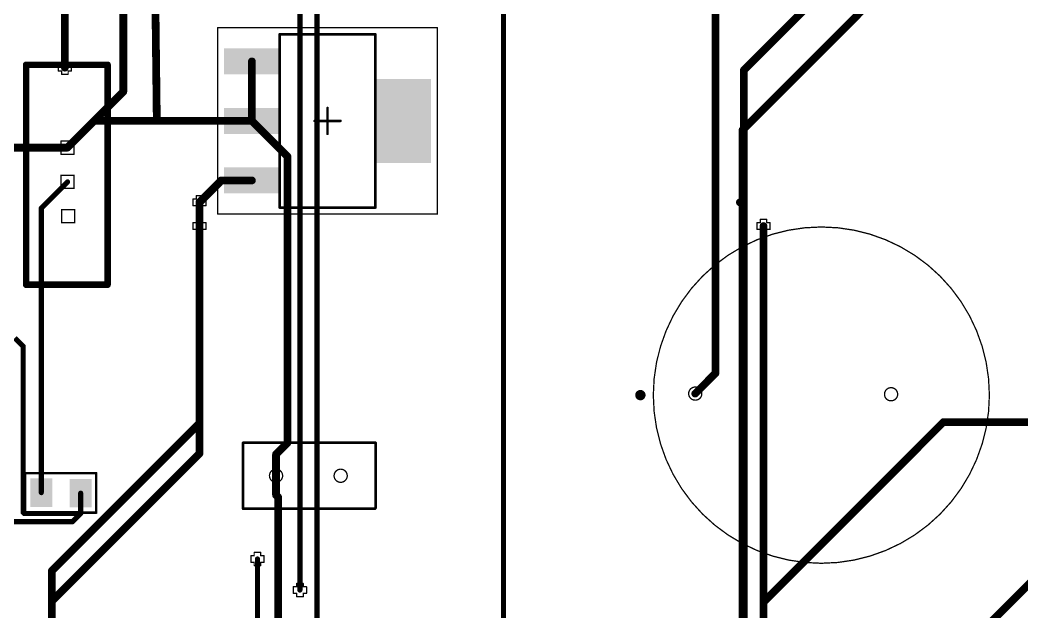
# Paper-space layout 'Лист1' of a CAD drawing. Header units: millimetres. Extents: x 20 to 579, y 6 to 381.
# Drawn here: x 127.23 to 165.99, y 289.05 to 311.93 of the extents above; entities that cross this region are included whole.
import ezdxf

# ---------------------------------------------------------------- set-up
doc = ezdxf.new("R2010")
doc.units = ezdxf.units.MM
for name, color, linetype in [('DrillDrawing', 1, 'Continuous'), ('Mechanical13', 56, 'Continuous'), ('Mechanical15', 56, 'Continuous'), ('Mechanical2', 216, 'Continuous'), ('TopLayer', 1, 'Continuous')]:
    doc.layers.add(name, color=color, linetype=linetype)

psp = doc.layouts.new('Лист1')

# ---------------------------------------------------------------- hatches: boundary and pattern name
at = {"layer": 'TopLayer'}
for points in [[(135.127, 309.836), (135.127, 310.836), (137.277, 310.836), (137.277, 309.836)], [(140.977, 306.411), (140.977, 309.661), (143.127, 309.661), (143.127, 306.411)], [(135.127, 307.536), (135.127, 308.536), (137.277, 308.536), (137.277, 307.536)], [(135.127, 305.236), (135.127, 306.236), (137.277, 306.236), (137.277, 305.236)], [(128.478, 294.218), (128.478, 293.118), (127.628, 293.118), (127.628, 294.218)], [(130.003, 294.193), (130.003, 293.093), (129.153, 293.093), (129.153, 294.193)]]:
    psp.add_hatch(color=256, dxfattribs=at).paths.add_polyline_path(points)

# ---------------------------------------------------------------- linework, layer by layer
at = {"layer": 'DrillDrawing', "const_width": 0.0508}
for points in [[(128.713, 309.967), (128.713, 310.221)], [(128.713, 310.221), (128.84, 310.221)], [(128.84, 310.221), (128.84, 310.348)], [(128.84, 310.348), (129.094, 310.348)], [(129.094, 310.221), (129.094, 310.348)], [(129.094, 310.221), (129.221, 310.221)], [(129.221, 309.967), (129.221, 310.221)], [(128.713, 309.967), (128.84, 309.967)], [(128.84, 309.84), (128.84, 309.967)], [(128.84, 309.84), (129.094, 309.84)], [(129.094, 309.967), (129.221, 309.967)], [(129.094, 309.84), (129.094, 309.967)], [(128.815, 307.257), (129.323, 307.257)], [(128.815, 306.749), (128.815, 307.257)], [(129.323, 306.749), (129.323, 307.257)], [(128.815, 306.749), (129.323, 306.749)], [(128.815, 305.933), (129.323, 305.933)], [(128.815, 305.425), (128.815, 305.933)], [(129.323, 305.425), (129.323, 305.933)], [(128.815, 305.425), (129.323, 305.425)], [(133.92, 304.76), (133.92, 305.014)], [(133.92, 305.014), (134.047, 305.014)], [(134.047, 305.014), (134.047, 305.141)], [(134.047, 305.141), (134.301, 305.141)], [(134.301, 305.014), (134.301, 305.141)], [(134.301, 305.014), (134.428, 305.014)], [(134.428, 304.76), (134.428, 305.014)], [(128.84, 304.607), (129.348, 304.607)], [(128.84, 304.099), (128.84, 304.607)], [(129.348, 304.099), (129.348, 304.607)], [(133.92, 304.76), (134.047, 304.76)], [(134.047, 304.633), (134.047, 304.76)], [(134.047, 304.633), (134.301, 304.633)], [(134.301, 304.76), (134.428, 304.76)], [(134.301, 304.633), (134.301, 304.76)], [(134.047, 304.099), (134.047, 304.226)], [(134.047, 304.226), (134.301, 304.226)], [(134.301, 304.099), (134.301, 304.226)], [(155.865, 304.099), (155.865, 304.226)], [(155.865, 304.226), (156.119, 304.226)], [(156.119, 304.099), (156.119, 304.226)], [(128.84, 304.099), (129.348, 304.099)], [(133.92, 303.845), (133.92, 304.099)], [(133.92, 304.099), (134.047, 304.099)], [(133.92, 303.845), (134.047, 303.845)], [(134.047, 303.718), (134.047, 303.845)], [(134.301, 304.099), (134.428, 304.099)], [(134.301, 303.845), (134.428, 303.845)], [(134.301, 303.718), (134.301, 303.845)], [(134.428, 303.845), (134.428, 304.099)], [(155.738, 303.845), (155.738, 304.099)], [(155.738, 304.099), (155.865, 304.099)], [(155.738, 303.845), (155.865, 303.845)], [(155.865, 303.718), (155.865, 303.845)], [(156.119, 304.099), (156.246, 304.099)], [(156.119, 303.845), (156.246, 303.845)], [(156.119, 303.718), (156.119, 303.845)], [(156.246, 303.845), (156.246, 304.099)], [(134.047, 303.718), (134.301, 303.718)], [(155.865, 303.718), (156.119, 303.718)], [(136.162, 290.974), (136.162, 291.228)], [(136.162, 291.228), (136.289, 291.228)], [(136.289, 291.228), (136.289, 291.355)], [(136.289, 291.355), (136.543, 291.355)], [(136.543, 291.228), (136.543, 291.355)], [(136.543, 291.228), (136.67, 291.228)], [(136.67, 290.974), (136.67, 291.228)], [(136.162, 290.974), (136.289, 290.974)], [(136.289, 290.847), (136.289, 290.974)], [(136.289, 290.847), (136.543, 290.847)], [(136.543, 290.974), (136.67, 290.974)], [(136.543, 290.847), (136.543, 290.974)], [(137.806, 289.774), (137.806, 290.028)], [(137.806, 290.028), (137.933, 290.028)], [(137.933, 290.028), (137.933, 290.155)], [(137.933, 290.155), (138.187, 290.155)], [(138.187, 290.028), (138.187, 290.155)], [(138.187, 290.028), (138.314, 290.028)], [(138.314, 289.774), (138.314, 290.028)], [(137.806, 289.774), (137.933, 289.774)], [(137.933, 289.647), (137.933, 289.774)], [(137.933, 289.647), (138.187, 289.647)], [(138.187, 289.774), (138.314, 289.774)], [(138.187, 289.647), (138.187, 289.774)]]:
    psp.add_lwpolyline(points, dxfattribs=at)
at = {"layer": 'DrillDrawing'}
for points, const_width in [([(128.7, 310.221, 1), (128.725, 310.221, 1)], 0.0254), ([(128.7, 310.221, 1), (128.725, 310.221, 1)], 0.0254), ([(128.827, 310.348, 1), (128.852, 310.348, 1)], 0.0254), ([(128.827, 310.348, 1), (128.852, 310.348, 1)], 0.0254), ([(128.827, 310.221, 1), (128.852, 310.221, 1)], 0.0254), ([(128.827, 310.221, 1), (128.852, 310.221, 1)], 0.0254), ([(129.081, 310.348, 1), (129.106, 310.348, 1)], 0.0254), ([(129.081, 310.348, 1), (129.106, 310.348, 1)], 0.0254), ([(129.081, 310.221, 1), (129.106, 310.221, 1)], 0.0254), ([(129.081, 310.221, 1), (129.106, 310.221, 1)], 0.0254), ([(129.208, 310.221, 1), (129.233, 310.221, 1)], 0.0254), ([(129.208, 310.221, 1), (129.233, 310.221, 1)], 0.0254), ([(128.7, 309.967, 1), (128.725, 309.967, 1)], 0.0254), ([(128.7, 309.967, 1), (128.725, 309.967, 1)], 0.0254), ([(128.827, 309.967, 1), (128.852, 309.967, 1)], 0.0254), ([(128.827, 309.967, 1), (128.852, 309.967, 1)], 0.0254), ([(128.827, 309.84, 1), (128.852, 309.84, 1)], 0.0254), ([(128.827, 309.84, 1), (128.852, 309.84, 1)], 0.0254), ([(129.081, 309.967, 1), (129.106, 309.967, 1)], 0.0254), ([(129.081, 309.967, 1), (129.106, 309.967, 1)], 0.0254), ([(129.081, 309.84, 1), (129.106, 309.84, 1)], 0.0254), ([(129.081, 309.84, 1), (129.106, 309.84, 1)], 0.0254), ([(129.208, 309.967, 1), (129.233, 309.967, 1)], 0.0254), ([(129.208, 309.967, 1), (129.233, 309.967, 1)], 0.0254), ([(128.802, 307.257, 1), (128.827, 307.257, 1)], 0.0254), ([(128.802, 307.257, 1), (128.827, 307.257, 1)], 0.0254), ([(129.31, 307.257, 1), (129.335, 307.257, 1)], 0.0254), ([(129.31, 307.257, 1), (129.335, 307.257, 1)], 0.0254), ([(128.802, 306.749, 1), (128.827, 306.749, 1)], 0.0254), ([(128.802, 306.749, 1), (128.827, 306.749, 1)], 0.0254), ([(129.31, 306.749, 1), (129.335, 306.749, 1)], 0.0254), ([(129.31, 306.749, 1), (129.335, 306.749, 1)], 0.0254), ([(128.802, 305.933, 1), (128.827, 305.933, 1)], 0.0254), ([(128.802, 305.933, 1), (128.827, 305.933, 1)], 0.0254), ([(129.31, 305.933, 1), (129.335, 305.933, 1)], 0.0254), ([(129.31, 305.933, 1), (129.335, 305.933, 1)], 0.0254), ([(128.802, 305.425, 1), (128.827, 305.425, 1)], 0.0254), ([(128.802, 305.425, 1), (128.827, 305.425, 1)], 0.0254), ([(129.31, 305.425, 1), (129.335, 305.425, 1)], 0.0254), ([(129.31, 305.425, 1), (129.335, 305.425, 1)], 0.0254), ([(133.907, 305.014, 1), (133.932, 305.014, 1)], 0.0254), ([(133.907, 305.014, 1), (133.932, 305.014, 1)], 0.0254), ([(134.034, 305.141, 1), (134.059, 305.141, 1)], 0.0254), ([(134.034, 305.141, 1), (134.059, 305.141, 1)], 0.0254), ([(134.034, 305.014, 1), (134.059, 305.014, 1)], 0.0254), ([(134.034, 305.014, 1), (134.059, 305.014, 1)], 0.0254), ([(134.288, 305.141, 1), (134.313, 305.141, 1)], 0.0254), ([(134.288, 305.141, 1), (134.313, 305.141, 1)], 0.0254), ([(134.288, 305.014, 1), (134.313, 305.014, 1)], 0.0254), ([(134.288, 305.014, 1), (134.313, 305.014, 1)], 0.0254), ([(134.415, 305.014, 1), (134.44, 305.014, 1)], 0.0254), ([(134.415, 305.014, 1), (134.44, 305.014, 1)], 0.0254), ([(128.827, 304.607, 1), (128.852, 304.607, 1)], 0.0254), ([(128.827, 304.607, 1), (128.852, 304.607, 1)], 0.0254), ([(129.335, 304.607, 1), (129.36, 304.607, 1)], 0.0254), ([(129.335, 304.607, 1), (129.36, 304.607, 1)], 0.0254), ([(133.907, 304.76, 1), (133.932, 304.76, 1)], 0.0254), ([(133.907, 304.76, 1), (133.932, 304.76, 1)], 0.0254), ([(134.034, 304.76, 1), (134.059, 304.76, 1)], 0.0254), ([(134.034, 304.76, 1), (134.059, 304.76, 1)], 0.0254), ([(134.034, 304.633, 1), (134.059, 304.633, 1)], 0.0254), ([(134.034, 304.633, 1), (134.059, 304.633, 1)], 0.0254), ([(134.288, 304.76, 1), (134.313, 304.76, 1)], 0.0254), ([(134.288, 304.76, 1), (134.313, 304.76, 1)], 0.0254), ([(134.288, 304.633, 1), (134.313, 304.633, 1)], 0.0254), ([(134.288, 304.633, 1), (134.313, 304.633, 1)], 0.0254), ([(134.415, 304.76, 1), (134.44, 304.76, 1)], 0.0254), ([(134.415, 304.76, 1), (134.44, 304.76, 1)], 0.0254), ([(134.034, 304.226, 1), (134.059, 304.226, 1)], 0.0254), ([(134.034, 304.226, 1), (134.059, 304.226, 1)], 0.0254), ([(134.288, 304.226, 1), (134.313, 304.226, 1)], 0.0254), ([(134.288, 304.226, 1), (134.313, 304.226, 1)], 0.0254), ([(155.853, 304.226, 1), (155.878, 304.226, 1)], 0.0254), ([(155.853, 304.226, 1), (155.878, 304.226, 1)], 0.0254), ([(156.107, 304.226, 1), (156.132, 304.226, 1)], 0.0254), ([(156.107, 304.226, 1), (156.132, 304.226, 1)], 0.0254), ([(128.827, 304.099, 1), (128.852, 304.099, 1)], 0.0254), ([(128.827, 304.099, 1), (128.852, 304.099, 1)], 0.0254), ([(129.335, 304.099, 1), (129.36, 304.099, 1)], 0.0254), ([(129.335, 304.099, 1), (129.36, 304.099, 1)], 0.0254), ([(133.907, 304.099, 1), (133.932, 304.099, 1)], 0.0254), ([(133.907, 304.099, 1), (133.932, 304.099, 1)], 0.0254), ([(133.907, 303.845, 1), (133.932, 303.845, 1)], 0.0254), ([(133.907, 303.845, 1), (133.932, 303.845, 1)], 0.0254), ([(134.034, 304.099, 1), (134.059, 304.099, 1)], 0.0254), ([(134.034, 304.099, 1), (134.059, 304.099, 1)], 0.0254), ([(134.034, 303.845, 1), (134.059, 303.845, 1)], 0.0254), ([(134.034, 303.845, 1), (134.059, 303.845, 1)], 0.0254), ([(134.288, 304.099, 1), (134.313, 304.099, 1)], 0.0254), ([(134.288, 304.099, 1), (134.313, 304.099, 1)], 0.0254), ([(134.288, 303.845, 1), (134.313, 303.845, 1)], 0.0254), ([(134.288, 303.845, 1), (134.313, 303.845, 1)], 0.0254), ([(134.415, 304.099, 1), (134.44, 304.099, 1)], 0.0254), ([(134.415, 304.099, 1), (134.44, 304.099, 1)], 0.0254), ([(134.415, 303.845, 1), (134.44, 303.845, 1)], 0.0254), ([(134.415, 303.845, 1), (134.44, 303.845, 1)], 0.0254), ([(155.726, 304.099, 1), (155.751, 304.099, 1)], 0.0254), ([(155.726, 304.099, 1), (155.751, 304.099, 1)], 0.0254), ([(155.726, 303.845, 1), (155.751, 303.845, 1)], 0.0254), ([(155.726, 303.845, 1), (155.751, 303.845, 1)], 0.0254), ([(155.853, 304.099, 1), (155.878, 304.099, 1)], 0.0254), ([(155.853, 304.099, 1), (155.878, 304.099, 1)], 0.0254), ([(155.853, 303.845, 1), (155.878, 303.845, 1)], 0.0254), ([(155.853, 303.845, 1), (155.878, 303.845, 1)], 0.0254), ([(156.107, 304.099, 1), (156.132, 304.099, 1)], 0.0254), ([(156.107, 304.099, 1), (156.132, 304.099, 1)], 0.0254), ([(156.107, 303.845, 1), (156.132, 303.845, 1)], 0.0254), ([(156.107, 303.845, 1), (156.132, 303.845, 1)], 0.0254), ([(156.234, 304.099, 1), (156.259, 304.099, 1)], 0.0254), ([(156.234, 304.099, 1), (156.259, 304.099, 1)], 0.0254), ([(156.234, 303.845, 1), (156.259, 303.845, 1)], 0.0254), ([(156.234, 303.845, 1), (156.259, 303.845, 1)], 0.0254), ([(134.034, 303.718, 1), (134.059, 303.718, 1)], 0.0254), ([(134.034, 303.718, 1), (134.059, 303.718, 1)], 0.0254), ([(134.288, 303.718, 1), (134.313, 303.718, 1)], 0.0254), ([(134.288, 303.718, 1), (134.313, 303.718, 1)], 0.0254), ([(155.853, 303.718, 1), (155.878, 303.718, 1)], 0.0254), ([(155.853, 303.718, 1), (155.878, 303.718, 1)], 0.0254), ([(156.107, 303.718, 1), (156.132, 303.718, 1)], 0.0254), ([(156.107, 303.718, 1), (156.132, 303.718, 1)], 0.0254), ([(153.605, 297.495, 1), (153.097, 297.495, 1)], 0.0508), ([(161.18, 297.47, 1), (160.672, 297.47, 1)], 0.0508), ([(153.084, 297.495, 1), (153.109, 297.495, 1)], 0.0254), ([(153.592, 297.495, 1), (153.617, 297.495, 1)], 0.0254), ([(160.659, 297.47, 1), (160.684, 297.47, 1)], 0.0254), ([(161.167, 297.47, 1), (161.192, 297.47, 1)], 0.0254), ([(137.389, 294.32, 1), (136.881, 294.32, 1)], 0.0508), ([(139.889, 294.32, 1), (139.381, 294.32, 1)], 0.0508), ([(136.868, 294.32, 1), (136.893, 294.32, 1)], 0.0254), ([(137.376, 294.32, 1), (137.401, 294.32, 1)], 0.0254), ([(139.368, 294.32, 1), (139.393, 294.32, 1)], 0.0254), ([(139.876, 294.32, 1), (139.901, 294.32, 1)], 0.0254), ([(136.149, 291.228, 1), (136.174, 291.228, 1)], 0.0254), ([(136.149, 291.228, 1), (136.174, 291.228, 1)], 0.0254), ([(136.276, 291.355, 1), (136.301, 291.355, 1)], 0.0254), ([(136.276, 291.355, 1), (136.301, 291.355, 1)], 0.0254), ([(136.276, 291.228, 1), (136.301, 291.228, 1)], 0.0254), ([(136.276, 291.228, 1), (136.301, 291.228, 1)], 0.0254), ([(136.53, 291.355, 1), (136.555, 291.355, 1)], 0.0254), ([(136.53, 291.355, 1), (136.555, 291.355, 1)], 0.0254), ([(136.53, 291.228, 1), (136.555, 291.228, 1)], 0.0254), ([(136.53, 291.228, 1), (136.555, 291.228, 1)], 0.0254), ([(136.657, 291.228, 1), (136.682, 291.228, 1)], 0.0254), ([(136.657, 291.228, 1), (136.682, 291.228, 1)], 0.0254), ([(136.149, 290.974, 1), (136.174, 290.974, 1)], 0.0254), ([(136.149, 290.974, 1), (136.174, 290.974, 1)], 0.0254), ([(136.276, 290.974, 1), (136.301, 290.974, 1)], 0.0254), ([(136.276, 290.974, 1), (136.301, 290.974, 1)], 0.0254), ([(136.276, 290.847, 1), (136.301, 290.847, 1)], 0.0254), ([(136.276, 290.847, 1), (136.301, 290.847, 1)], 0.0254), ([(136.53, 290.974, 1), (136.555, 290.974, 1)], 0.0254), ([(136.53, 290.974, 1), (136.555, 290.974, 1)], 0.0254), ([(136.53, 290.847, 1), (136.555, 290.847, 1)], 0.0254), ([(136.53, 290.847, 1), (136.555, 290.847, 1)], 0.0254), ([(136.657, 290.974, 1), (136.682, 290.974, 1)], 0.0254), ([(136.657, 290.974, 1), (136.682, 290.974, 1)], 0.0254), ([(137.793, 290.028, 1), (137.819, 290.028, 1)], 0.0254), ([(137.793, 290.028, 1), (137.819, 290.028, 1)], 0.0254), ([(137.92, 290.155, 1), (137.946, 290.155, 1)], 0.0254), ([(137.92, 290.155, 1), (137.946, 290.155, 1)], 0.0254), ([(137.92, 290.028, 1), (137.946, 290.028, 1)], 0.0254), ([(137.92, 290.028, 1), (137.946, 290.028, 1)], 0.0254), ([(138.174, 290.155, 1), (138.2, 290.155, 1)], 0.0254), ([(138.174, 290.155, 1), (138.2, 290.155, 1)], 0.0254), ([(138.174, 290.028, 1), (138.2, 290.028, 1)], 0.0254), ([(138.174, 290.028, 1), (138.2, 290.028, 1)], 0.0254), ([(138.301, 290.028, 1), (138.327, 290.028, 1)], 0.0254), ([(138.301, 290.028, 1), (138.327, 290.028, 1)], 0.0254), ([(137.793, 289.774, 1), (137.819, 289.774, 1)], 0.0254), ([(137.793, 289.774, 1), (137.819, 289.774, 1)], 0.0254), ([(137.92, 289.774, 1), (137.946, 289.774, 1)], 0.0254), ([(137.92, 289.774, 1), (137.946, 289.774, 1)], 0.0254), ([(137.92, 289.647, 1), (137.946, 289.647, 1)], 0.0254), ([(137.92, 289.647, 1), (137.946, 289.647, 1)], 0.0254), ([(138.174, 289.774, 1), (138.2, 289.774, 1)], 0.0254), ([(138.174, 289.774, 1), (138.2, 289.774, 1)], 0.0254), ([(138.174, 289.647, 1), (138.2, 289.647, 1)], 0.0254), ([(138.174, 289.647, 1), (138.2, 289.647, 1)], 0.0254), ([(138.301, 289.774, 1), (138.327, 289.774, 1)], 0.0254), ([(138.301, 289.774, 1), (138.327, 289.774, 1)], 0.0254)]:
    psp.add_lwpolyline(points, format="xyb", close=True, dxfattribs=dict(at, const_width=const_width))
at = {"layer": 'Mechanical13'}
for points, const_width in [([(151.329, 297.436, 1), (151.129, 297.436, 1)], 0.2), ([(151.079, 297.436, 1), (151.179, 297.436, 1)], 0.1), ([(151.279, 297.436, 1), (151.379, 297.436, 1)], 0.1)]:
    psp.add_lwpolyline(points, format="xyb", close=True, dxfattribs=dict(at, const_width=const_width))
at = {"layer": 'Mechanical15'}
for points, const_width in [([(134.877, 304.436), (134.877, 311.636)], 0.05), ([(134.877, 311.636), (143.377, 311.636)], 0.05), ([(143.377, 304.436), (143.377, 311.636)], 0.05), ([(139.127, 307.536), (139.127, 308.536)], 0.1), ([(138.627, 308.036), (139.627, 308.036)], 0.1), ([(134.877, 304.436), (143.377, 304.436)], 0.05)]:
    psp.add_lwpolyline(points, dxfattribs=dict(at, const_width=const_width))
for points, const_width in [([(134.864, 311.636, 1), (134.889, 311.636, 1)], 0.025), ([(134.864, 311.636, 1), (134.889, 311.636, 1)], 0.025), ([(143.364, 311.636, 1), (143.389, 311.636, 1)], 0.025), ([(143.364, 311.636, 1), (143.389, 311.636, 1)], 0.025), ([(139.102, 308.536, 1), (139.152, 308.536, 1)], 0.05), ([(138.602, 308.036, 1), (138.652, 308.036, 1)], 0.05), ([(139.602, 308.036, 1), (139.652, 308.036, 1)], 0.05), ([(139.102, 307.536, 1), (139.152, 307.536, 1)], 0.05), ([(134.864, 304.436, 1), (134.889, 304.436, 1)], 0.025), ([(134.864, 304.436, 1), (134.889, 304.436, 1)], 0.025), ([(143.364, 304.436, 1), (143.389, 304.436, 1)], 0.025), ([(143.364, 304.436, 1), (143.389, 304.436, 1)], 0.025), ([(164.729, 297.436, 1), (151.729, 297.436, 1)], 0.05), ([(151.716, 297.436, 1), (151.741, 297.436, 1)], 0.025), ([(164.716, 297.436, 1), (164.741, 297.436, 1)], 0.025)]:
    psp.add_lwpolyline(points, format="xyb", close=True, dxfattribs=dict(at, const_width=const_width))
at = {"layer": 'Mechanical2'}
for points, const_width in [([(137.277, 304.686), (137.277, 311.386)], 0.1), ([(137.277, 311.386), (140.977, 311.386)], 0.1), ([(140.977, 304.686), (140.977, 311.386)], 0.1), ([(127.469, 301.704), (127.469, 310.204)], 0.254), ([(127.469, 310.204), (130.619, 310.204)], 0.254), ([(130.619, 301.704), (130.619, 310.204)], 0.254), ([(137.277, 304.686), (140.977, 304.686)], 0.1), ([(127.469, 301.704), (130.619, 301.704)], 0.254), ([(135.86, 293.046), (135.86, 295.595)], 0.1), ([(135.86, 295.595), (140.985, 295.595)], 0.1), ([(140.985, 293.071), (140.985, 295.595)], 0.1), ([(127.428, 292.893), (127.428, 294.418)], 0.1), ([(127.428, 294.418), (130.178, 294.418)], 0.1), ([(130.178, 292.893), (130.178, 294.418)], 0.1), ([(135.86, 293.046), (140.96, 293.046)], 0.1), ([(140.96, 293.046), (140.985, 293.071)], 0.1), ([(127.428, 292.893), (130.178, 292.893)], 0.1)]:
    psp.add_lwpolyline(points, dxfattribs=dict(at, const_width=const_width))
for points, const_width in [([(137.252, 311.386, 1), (137.302, 311.386, 1)], 0.05), ([(137.252, 311.386, 1), (137.302, 311.386, 1)], 0.05), ([(140.952, 311.386, 1), (141.002, 311.386, 1)], 0.05), ([(140.952, 311.386, 1), (141.002, 311.386, 1)], 0.05), ([(127.405, 310.204, 1), (127.532, 310.204, 1)], 0.127), ([(127.405, 310.204, 1), (127.532, 310.204, 1)], 0.127), ([(130.555, 310.204, 1), (130.682, 310.204, 1)], 0.127), ([(130.555, 310.204, 1), (130.682, 310.204, 1)], 0.127), ([(137.252, 304.686, 1), (137.302, 304.686, 1)], 0.05), ([(137.252, 304.686, 1), (137.302, 304.686, 1)], 0.05), ([(140.952, 304.686, 1), (141.002, 304.686, 1)], 0.05), ([(140.952, 304.686, 1), (141.002, 304.686, 1)], 0.05), ([(127.405, 301.704, 1), (127.532, 301.704, 1)], 0.127), ([(127.405, 301.704, 1), (127.532, 301.704, 1)], 0.127), ([(130.555, 301.704, 1), (130.682, 301.704, 1)], 0.127), ([(130.555, 301.704, 1), (130.682, 301.704, 1)], 0.127), ([(135.835, 295.595, 1), (135.885, 295.595, 1)], 0.05), ([(135.835, 295.595, 1), (135.885, 295.595, 1)], 0.05), ([(140.96, 295.595, 1), (141.01, 295.595, 1)], 0.05), ([(140.96, 295.595, 1), (141.01, 295.595, 1)], 0.05), ([(127.403, 294.418, 1), (127.453, 294.418, 1)], 0.05), ([(127.403, 294.418, 1), (127.453, 294.418, 1)], 0.05), ([(130.153, 294.418, 1), (130.203, 294.418, 1)], 0.05), ([(130.153, 294.418, 1), (130.203, 294.418, 1)], 0.05), ([(135.835, 293.046, 1), (135.885, 293.046, 1)], 0.05), ([(135.835, 293.046, 1), (135.885, 293.046, 1)], 0.05), ([(140.935, 293.046, 1), (140.985, 293.046, 1)], 0.05), ([(140.935, 293.046, 1), (140.985, 293.046, 1)], 0.05), ([(140.96, 293.071, 1), (141.01, 293.071, 1)], 0.05), ([(140.96, 293.071, 1), (141.01, 293.071, 1)], 0.05), ([(127.403, 292.893, 1), (127.453, 292.893, 1)], 0.05), ([(127.403, 292.893, 1), (127.453, 292.893, 1)], 0.05), ([(130.153, 292.893, 1), (130.203, 292.893, 1)], 0.05), ([(130.153, 292.893, 1), (130.203, 292.893, 1)], 0.05)]:
    psp.add_lwpolyline(points, format="xyb", close=True, dxfattribs=dict(at, const_width=const_width))
at = {"layer": 'TopLayer'}
for points, const_width in [([(132.205, 334.461), (132.523, 308.036)], 0.3), ([(131.227, 309.162), (131.227, 333.483)], 0.3), ([(145.934, 282.065), (145.934, 324.61)], 0.2), ([(138.72, 283.043), (138.72, 323.975)], 0.2), ([(155.23, 309.992), (167.397, 322.159)], 0.3), ([(154.13, 298.275), (154.13, 320.888)], 0.3), ([(155.23, 307.732), (167.397, 319.898)], 0.3), ([(138.06, 289.901), (138.06, 315.199)], 0.2), ([(128.967, 310.094), (128.967, 313.066)], 0.3), ([(136.202, 308.036), (136.202, 310.337)], 0.3), ([(155.23, 307.732), (155.23, 309.992)], 0.3), ([(130.102, 308.036), (131.227, 309.162)], 0.3), ([(129.069, 307.003), (130.102, 308.036)], 0.3), ([(130.102, 308.036), (132.523, 308.036)], 0.3), ([(132.523, 308.036), (136.202, 308.036)], 0.3), ([(136.202, 308.036), (137.577, 306.661)], 0.3), ([(155.179, 307.681), (155.23, 307.732)], 0.3), ([(155.179, 304.887), (155.179, 307.681)], 0.3), ([(155.23, 304.887), (155.23, 307.732)], 0.3), ([(120.474, 307.003), (129.069, 307.003)], 0.3), ([(137.577, 295.59), (137.577, 306.661)], 0.3), ([(134.174, 304.898), (135.012, 305.736)], 0.3), ([(134.174, 304.887), (135.023, 305.736)], 0.3), ([(135.012, 305.736), (135.023, 305.736)], 0.3), ([(135.023, 305.736), (136.202, 305.736)], 0.3), ([(128.053, 304.663), (129.069, 305.679)], 0.2), ([(134.174, 304.887), (134.174, 304.898)], 0.3), ([(134.174, 303.972), (134.174, 304.887)], 0.3), ([(155.078, 304.887), (155.179, 304.887)], 0.3), ([(155.179, 304.887), (155.23, 304.887)], 0.3), ([(155.179, 288.674), (155.179, 304.887)], 0.3), ([(155.23, 288.674), (155.23, 304.887)], 0.3), ([(128.053, 293.668), (128.053, 304.663)], 0.2), ([(134.174, 296.352), (134.174, 303.972)], 0.3), ([(155.992, 289.436), (155.992, 303.972)], 0.3), ([(127.036, 299.644), (127.354, 299.326)], 0.2), ([(127.354, 292.898), (127.354, 299.326)], 0.2), ([(153.351, 297.495), (154.13, 298.275)], 0.3), ([(128.459, 290.637), (134.174, 296.352)], 0.3), ([(134.174, 295.184), (134.174, 296.352)], 0.3), ([(155.992, 289.436), (162.952, 296.395)], 0.3), ([(162.952, 296.395), (170.089, 296.395)], 0.3), ([(137.135, 295.148), (137.577, 295.59)], 0.3), ([(128.459, 289.469), (134.174, 295.184)], 0.3), ([(137.135, 294.32), (137.135, 295.148)], 0.3), ([(137.135, 293.574), (137.135, 294.32)], 0.3), ([(155.992, 279.868), (170.089, 293.965)], 0.3), ([(129.578, 292.887), (129.578, 293.643)], 0.2), ([(137.135, 293.574), (137.216, 293.493)], 0.3), ([(137.216, 285.318), (137.216, 293.493)], 0.3), ([(126.719, 292.542), (129.26, 292.542)], 0.2), ([(127.354, 292.898), (127.392, 292.86)], 0.2), ([(127.392, 292.86), (129.551, 292.86)], 0.2), ([(129.26, 292.542), (129.578, 292.86)], 0.2), ([(129.551, 292.86), (129.578, 292.887)], 0.2), ([(129.578, 292.86), (129.578, 292.887)], 0.2), ([(136.416, 285.318), (136.416, 291.101)], 0.2), ([(128.459, 289.469), (128.459, 290.637)], 0.3), ([(128.459, 285.303), (128.459, 289.469)], 0.3), ([(155.992, 283.335), (155.992, 289.436)], 0.3)]:
    psp.add_lwpolyline(points, dxfattribs=dict(at, const_width=const_width))
for points, const_width in [([(136.127, 310.337, 1), (136.277, 310.337, 1)], 0.15), ([(128.892, 310.094, 1), (129.042, 310.094, 1)], 0.15), ([(155.155, 309.992, 1), (155.305, 309.992, 1)], 0.15), ([(155.155, 309.992, 1), (155.305, 309.992, 1)], 0.15), ([(131.152, 309.162, 1), (131.302, 309.162, 1)], 0.15), ([(131.152, 309.162, 1), (131.302, 309.162, 1)], 0.15), ([(130.027, 308.036, 1), (130.177, 308.036, 1)], 0.15), ([(130.027, 308.036, 1), (130.177, 308.036, 1)], 0.15), ([(130.027, 308.036, 1), (130.177, 308.036, 1)], 0.15), ([(132.448, 308.036, 1), (132.598, 308.036, 1)], 0.15), ([(132.448, 308.036, 1), (132.598, 308.036, 1)], 0.15), ([(132.448, 308.036, 1), (132.598, 308.036, 1)], 0.15), ([(136.127, 308.036, 1), (136.277, 308.036, 1)], 0.15), ([(136.127, 308.036, 1), (136.277, 308.036, 1)], 0.15), ([(136.127, 308.036, 1), (136.277, 308.036, 1)], 0.15), ([(155.104, 307.681, 1), (155.254, 307.681, 1)], 0.15), ([(155.104, 307.681, 1), (155.254, 307.681, 1)], 0.15), ([(155.155, 307.732, 1), (155.305, 307.732, 1)], 0.15), ([(155.155, 307.732, 1), (155.305, 307.732, 1)], 0.15), ([(155.155, 307.732, 1), (155.305, 307.732, 1)], 0.15), ([(155.155, 307.732, 1), (155.305, 307.732, 1)], 0.15), ([(128.994, 307.003, 1), (129.144, 307.003, 1)], 0.15), ([(128.994, 307.003, 1), (129.144, 307.003, 1)], 0.15), ([(137.502, 306.661, 1), (137.652, 306.661, 1)], 0.15), ([(137.502, 306.661, 1), (137.652, 306.661, 1)], 0.15), ([(134.937, 305.736, 1), (135.087, 305.736, 1)], 0.15), ([(134.937, 305.736, 1), (135.087, 305.736, 1)], 0.15), ([(134.948, 305.736, 1), (135.098, 305.736, 1)], 0.15), ([(134.948, 305.736, 1), (135.098, 305.736, 1)], 0.15), ([(134.948, 305.736, 1), (135.098, 305.736, 1)], 0.15), ([(136.127, 305.736, 1), (136.277, 305.736, 1)], 0.15), ([(129.019, 305.679, 1), (129.119, 305.679, 1)], 0.1), ([(134.099, 304.898, 1), (134.249, 304.898, 1)], 0.15), ([(134.099, 304.898, 1), (134.249, 304.898, 1)], 0.15), ([(134.099, 304.887, 1), (134.249, 304.887, 1)], 0.15), ([(134.099, 304.887, 1), (134.249, 304.887, 1)], 0.15), ([(134.099, 304.887, 1), (134.249, 304.887, 1)], 0.15), ([(155.003, 304.887, 1), (155.153, 304.887, 1)], 0.15), ([(155.104, 304.887, 1), (155.254, 304.887, 1)], 0.15), ([(155.104, 304.887, 1), (155.254, 304.887, 1)], 0.15), ([(155.104, 304.887, 1), (155.254, 304.887, 1)], 0.15), ([(155.104, 304.887, 1), (155.254, 304.887, 1)], 0.15), ([(155.155, 304.887, 1), (155.305, 304.887, 1)], 0.15), ([(155.155, 304.887, 1), (155.305, 304.887, 1)], 0.15), ([(155.155, 304.887, 1), (155.305, 304.887, 1)], 0.15), ([(128.003, 304.663, 1), (128.103, 304.663, 1)], 0.1), ([(128.003, 304.663, 1), (128.103, 304.663, 1)], 0.1), ([(134.099, 303.972, 1), (134.249, 303.972, 1)], 0.15), ([(134.099, 303.972, 1), (134.249, 303.972, 1)], 0.15), ([(155.917, 303.972, 1), (156.067, 303.972, 1)], 0.15), ([(127.304, 299.326, 1), (127.404, 299.326, 1)], 0.1), ([(127.304, 299.326, 1), (127.404, 299.326, 1)], 0.1), ([(154.055, 298.275, 1), (154.205, 298.275, 1)], 0.15), ([(154.055, 298.275, 1), (154.205, 298.275, 1)], 0.15), ([(153.276, 297.495, 1), (153.426, 297.495, 1)], 0.15), ([(134.099, 296.352, 1), (134.249, 296.352, 1)], 0.15), ([(134.099, 296.352, 1), (134.249, 296.352, 1)], 0.15), ([(134.099, 296.352, 1), (134.249, 296.352, 1)], 0.15), ([(162.877, 296.395, 1), (163.027, 296.395, 1)], 0.15), ([(162.877, 296.395, 1), (163.027, 296.395, 1)], 0.15), ([(137.502, 295.59, 1), (137.652, 295.59, 1)], 0.15), ([(137.502, 295.59, 1), (137.652, 295.59, 1)], 0.15), ([(134.099, 295.184, 1), (134.249, 295.184, 1)], 0.15), ([(134.099, 295.184, 1), (134.249, 295.184, 1)], 0.15), ([(137.06, 295.148, 1), (137.21, 295.148, 1)], 0.15), ([(137.06, 295.148, 1), (137.21, 295.148, 1)], 0.15), ([(137.06, 294.32, 1), (137.21, 294.32, 1)], 0.15), ([(137.06, 294.32, 1), (137.21, 294.32, 1)], 0.15), ([(128.003, 293.668, 1), (128.103, 293.668, 1)], 0.1), ([(129.528, 293.643, 1), (129.628, 293.643, 1)], 0.1), ([(137.06, 293.574, 1), (137.21, 293.574, 1)], 0.15), ([(137.06, 293.574, 1), (137.21, 293.574, 1)], 0.15), ([(137.141, 293.493, 1), (137.291, 293.493, 1)], 0.15), ([(137.141, 293.493, 1), (137.291, 293.493, 1)], 0.15), ([(127.304, 292.898, 1), (127.404, 292.898, 1)], 0.1), ([(127.304, 292.898, 1), (127.404, 292.898, 1)], 0.1), ([(127.342, 292.86, 1), (127.442, 292.86, 1)], 0.1), ([(127.342, 292.86, 1), (127.442, 292.86, 1)], 0.1), ([(129.21, 292.542, 1), (129.31, 292.542, 1)], 0.1), ([(129.21, 292.542, 1), (129.31, 292.542, 1)], 0.1), ([(129.501, 292.86, 1), (129.601, 292.86, 1)], 0.1), ([(129.501, 292.86, 1), (129.601, 292.86, 1)], 0.1), ([(129.528, 292.887, 1), (129.628, 292.887, 1)], 0.1), ([(129.528, 292.887, 1), (129.628, 292.887, 1)], 0.1), ([(129.528, 292.887, 1), (129.628, 292.887, 1)], 0.1), ([(129.528, 292.86, 1), (129.628, 292.86, 1)], 0.1), ([(129.528, 292.86, 1), (129.628, 292.86, 1)], 0.1), ([(136.366, 291.101, 1), (136.466, 291.101, 1)], 0.1), ([(128.384, 290.637, 1), (128.534, 290.637, 1)], 0.15), ([(128.384, 290.637, 1), (128.534, 290.637, 1)], 0.15), ([(138.01, 289.901, 1), (138.11, 289.901, 1)], 0.1), ([(128.384, 289.469, 1), (128.534, 289.469, 1)], 0.15), ([(128.384, 289.469, 1), (128.534, 289.469, 1)], 0.15), ([(128.384, 289.469, 1), (128.534, 289.469, 1)], 0.15), ([(155.917, 289.436, 1), (156.067, 289.436, 1)], 0.15), ([(155.917, 289.436, 1), (156.067, 289.436, 1)], 0.15), ([(155.917, 289.436, 1), (156.067, 289.436, 1)], 0.15)]:
    psp.add_lwpolyline(points, format="xyb", close=True, dxfattribs=dict(at, const_width=const_width))

doc.saveas('drawing.dxf')
